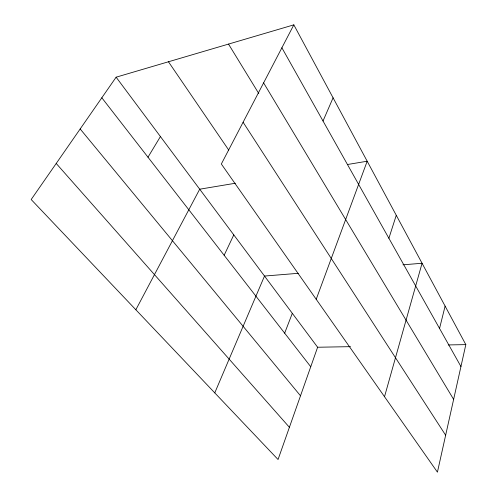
<?xml version="1.0" encoding="UTF-8"?>
<svg xmlns="http://www.w3.org/2000/svg" width="497" height="497" viewBox="0 0 497 497"><rect width="100%" height="100%" fill="white"/><g stroke="black" fill="none" stroke-linecap="round" stroke-linejoin="round"><path stroke-width="0.75" d="M465.826 344.62L437.428 472.15L221.339 164.004L293.833 24.85L465.826 344.62L448.213 344.93M439.547 328.449L445.113 306.115M384.523 396.705L422.065 263.261L402.943 264.814M388.896 238.28L396.264 215.294M116.124 77.184L317.62 347.241L278.053 459.52L31.174 199.527L116.124 77.184L293.833 24.85M316.204 299.281L367.184 161.221L347.434 164.519M284.657 333.158L292.317 313.327M214.766 392.872L264.503 276.052L298.268 273.313M323.019 121.001L333.077 97.816M224.159 255.265L233.789 234.888M135.849 309.761L199.701 189.202L235.329 183.25M147.988 157.207L160.425 136.557M317.62 347.241L350.515 346.657M56.217 163.463L289.403 427.302M80.172 128.959L300.505 395.798M101.829 97.779L310.743 366.743M168.464 61.771L228.726 150.063M243.095 122.243L445.647 435.229M228.521 44.084L258.763 93.504M263.603 82.869L453.631 399.383M281.886 47.78L460.943 366.544"/></g></svg>
